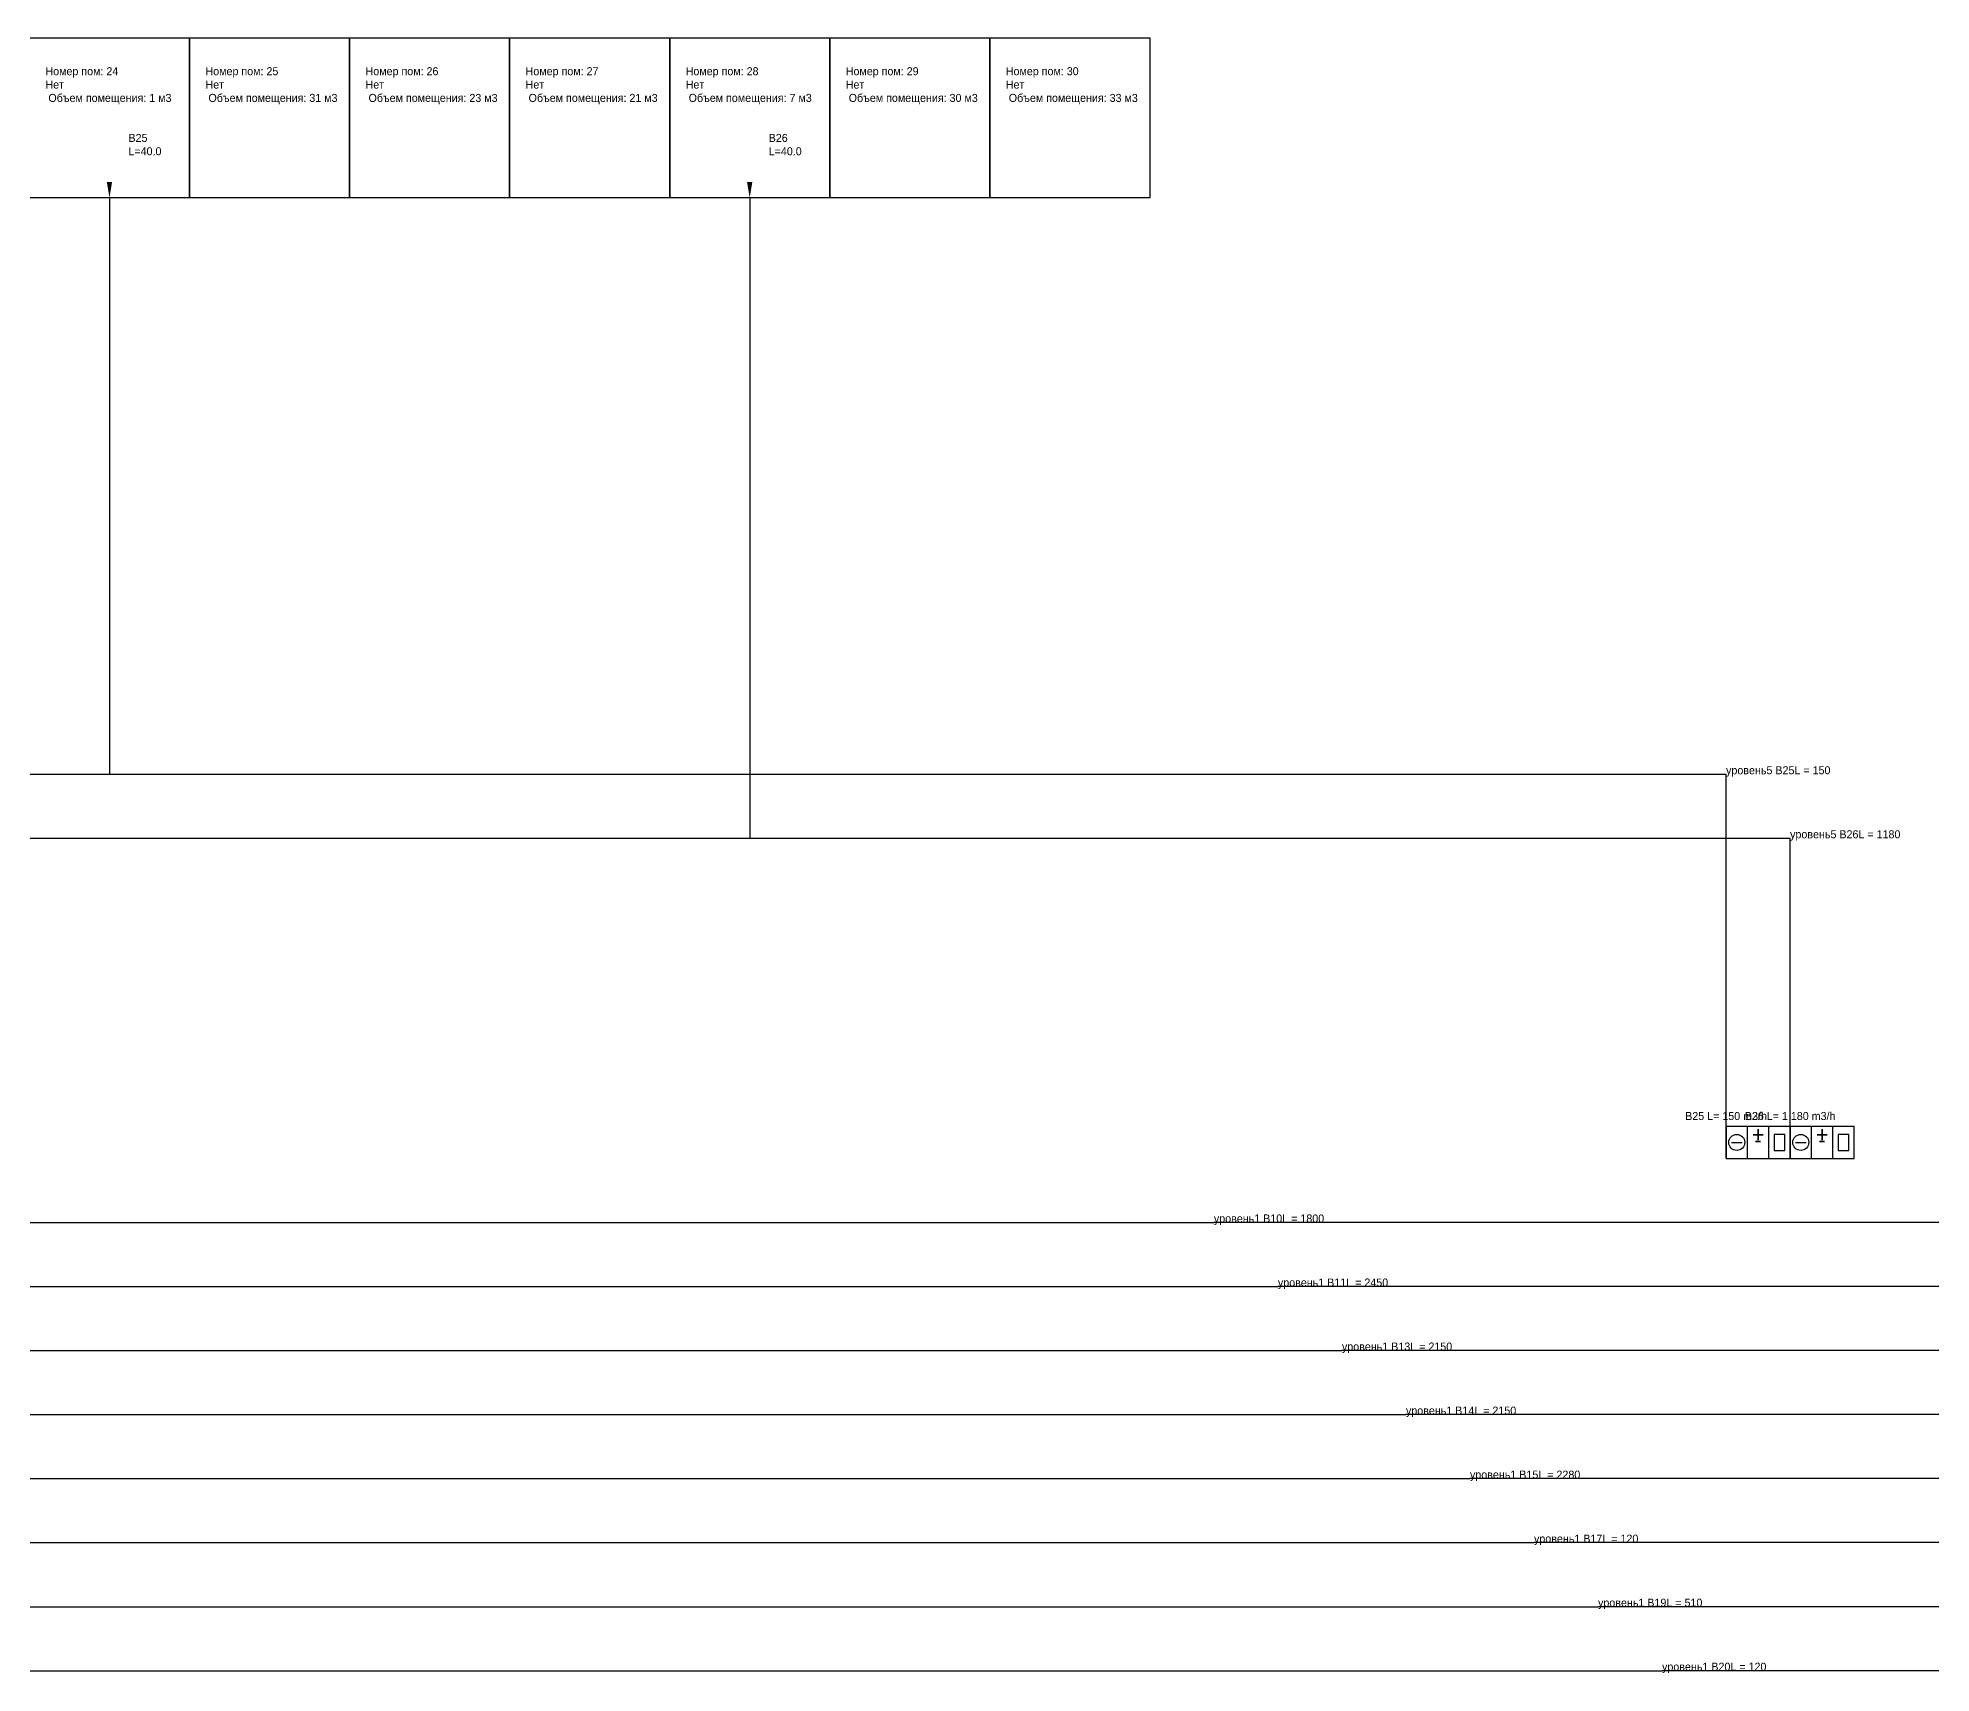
# Model space of a CAD drawing. Header units: metres. Extents: x -354 to 2126, y -161 to 503.
# Drawn here: x 1153 to 1744, y -161 to 350 of the extents above; entities that cross this region are included whole.
import ezdxf
from ezdxf.enums import TextEntityAlignment as Align

# ---------------------------------------------------------------- set-up
doc = ezdxf.new("R2010")
doc.units = ezdxf.units.M
doc.layers.add('Polygons', color=1, linetype='Continuous')
doc.layers.add('supply_air_layer', color=5, linetype='Continuous')

# ---------------------------------------------------------------- blocks, each defined once
blk = doc.blocks.new('supply_air_unit')
at = {"layer": 'supply_air_layer'}
for p, q in [((3.33, 0), (3.33, 5)), ((6.67, 0), (6.67, 5)), ((0.83, 2.5), (2.5, 2.5))]:
    blk.add_line(p, q, dxfattribs=at)
for points in [[(0, 0), (10, 0), (10, 5), (0, 5), (0, 0)], [(7.5, 1.25), (9.17, 1.25), (9.17, 3.75), (7.5, 3.75), (7.5, 1.25)]]:
    blk.add_lwpolyline(points, dxfattribs=at)
blk.add_circle((1.67, 2.5), 1.25, dxfattribs=at)
for s, p in [('+', (5, 2.5)), ('-', (5, 1.67))]:
    blk.add_text(s, height=2.5, dxfattribs=at).set_placement(p, align=Align.CENTER)

msp = doc.modelspace()

# ---------------------------------------------------------------- linework, layer by layer
at = {"color": 180}
for p, q in [((1175, 300), (1175, 120)), ((975, 120), (1680, 120)), ((1075, 120), (1680, 120)), ((1175, 120), (1680, 120)), ((1680, 0), (1680, 120))]:
    msp.add_line(p, q, dxfattribs=at)
at = {"color": 142}
for p, q in [((1375, 300), (1375, 100)), ((25, 100), (1700, 100)), ((75, 100), (1700, 100)), ((125, 100), (1700, 100)), ((175, 100), (1700, 100)), ((225, 100), (1700, 100)), ((275, 100), (1700, 100)), ((325, 100), (1700, 100)), ((425, 100), (1700, 100)), ((475, 100), (1700, 100)), ((525, 100), (1700, 100)), ((575, 100), (1700, 100)), ((625, 100), (1700, 100)), ((675, 100), (1700, 100)), ((725, 100), (1700, 100)), ((775, 100), (1700, 100)), ((825, 100), (1700, 100)), ((875, 100), (1700, 100)), ((925, 100), (1700, 100)), ((1125, 100), (1700, 100)), ((1375, 100), (1700, 100)), ((1700, 0), (1700, 100))]:
    msp.add_line(p, q, dxfattribs=at)
at = {"color": 201}
for p in [(525, -20), (1820, -20)]:
    msp.add_line(p, (1520, -20), dxfattribs=at)
at = {"color": 6}
for p in [(375, -40), (425, -40), (475, -40), (1840, -40), (1840, -40), (1840, -40)]:
    msp.add_line(p, (1540, -40), dxfattribs=at)
at = {"color": 3}
for p in [(275, -60), (325, -60), (1860, -60), (1860, -60)]:
    msp.add_line(p, (1560, -60), dxfattribs=at)
at = {"color": 139}
for p in [(125, -80), (225, -80), (575, -80), (1880, -80), (1880, -80), (1880, -80)]:
    msp.add_line(p, (1580, -80), dxfattribs=at)
at = {"color": 210}
for p in [(25, -100), (75, -100), (1900, -100), (1900, -100)]:
    msp.add_line(p, (1600, -100), dxfattribs=at)
at = {"color": 1}
for p in [(175, -120), (1920, -120)]:
    msp.add_line(p, (1620, -120), dxfattribs=at)
at = {"color": 7}
for p in [(625, -140), (675, -140), (725, -140), (775, -140), (825, -140), (875, -140), (1940, -140), (1940, -140), (1940, -140), (1940, -140), (1940, -140), (1940, -140)]:
    msp.add_line(p, (1640, -140), dxfattribs=at)
at = {"color": 5}
for p in [(925, -160), (1960, -160)]:
    msp.add_line(p, (1660, -160), dxfattribs=at)
at = {"color": 180}
msp.add_solid([(1175.82, 305), (1175, 300), (1174.18, 305)], dxfattribs=at)
at = {"color": 142}
msp.add_solid([(1375.82, 305), (1375, 300), (1374.18, 305)], dxfattribs=at)
at = {"layer": 'Polygons', "color": 210}
msp.add_lwpolyline([(1150, 300), (1150, 350), (1200, 350), (1200, 300), (1150, 300)], dxfattribs=at)
at = {"layer": 'Polygons', "color": 139}
msp.add_lwpolyline([(1200, 300), (1200, 350), (1250, 350), (1250, 300), (1200, 300)], dxfattribs=at)
at = {"layer": 'Polygons', "color": 3}
msp.add_lwpolyline([(1250, 300), (1250, 350), (1300, 350), (1300, 300), (1250, 300)], dxfattribs=at)
at = {"layer": 'Polygons', "color": 6}
for points in [[(1300, 300), (1300, 350), (1350, 350), (1350, 300), (1300, 300)], [(1450, 300), (1450, 350), (1500, 350), (1500, 300), (1450, 300)]]:
    msp.add_lwpolyline(points, dxfattribs=at)
at = {"layer": 'Polygons', "color": 201}
msp.add_lwpolyline([(1350, 300), (1350, 350), (1400, 350), (1400, 300), (1350, 300)], dxfattribs=at)
at = {"layer": 'Polygons', "color": 241}
msp.add_lwpolyline([(1400, 300), (1400, 350), (1450, 350), (1450, 300), (1400, 300)], dxfattribs=at)

# ---------------------------------------------------------------- block references
at = {"layer": 'supply_air_unit', "xscale": 2, "yscale": 2}
for p in [(1680, 0), (1700, 0)]:
    msp.add_blockref('supply_air_unit', p, dxfattribs=at)

# ---------------------------------------------------------------- texts
at = {"layer": 'TEXTLAYER'}
for s, p in [('уровень5 В25L = 150', (1680, 120)), ('уровень5 В25L = 150', (1680, 120)), ('уровень5 В25L = 150', (1680, 120)), ('уровень5 В26L = 1180', (1700, 100)), ('уровень5 В26L = 1180', (1700, 100)), ('уровень5 В26L = 1180', (1700, 100)), ('уровень5 В26L = 1180', (1700, 100)), ('уровень5 В26L = 1180', (1700, 100)), ('уровень5 В26L = 1180', (1700, 100)), ('уровень5 В26L = 1180', (1700, 100)), ('уровень5 В26L = 1180', (1700, 100)), ('уровень5 В26L = 1180', (1700, 100)), ('уровень5 В26L = 1180', (1700, 100)), ('уровень5 В26L = 1180', (1700, 100)), ('уровень5 В26L = 1180', (1700, 100)), ('уровень5 В26L = 1180', (1700, 100)), ('уровень5 В26L = 1180', (1700, 100)), ('уровень5 В26L = 1180', (1700, 100)), ('уровень5 В26L = 1180', (1700, 100)), ('уровень5 В26L = 1180', (1700, 100)), ('уровень5 В26L = 1180', (1700, 100)), ('уровень5 В26L = 1180', (1700, 100)), ('уровень5 В26L = 1180', (1700, 100)), ('уровень1 В10L = 1800', (1520, -20)), ('уровень1 В11L = 2450', (1540, -40)), ('уровень1 В11L = 2450', (1540, -40)), ('уровень1 В11L = 2450', (1540, -40)), ('уровень1 В13L = 2150', (1560, -60)), ('уровень1 В13L = 2150', (1560, -60)), ('уровень1 В14L = 2150', (1580, -80)), ('уровень1 В14L = 2150', (1580, -80)), ('уровень1 В14L = 2150', (1580, -80)), ('уровень1 В15L = 2280', (1600, -100)), ('уровень1 В15L = 2280', (1600, -100)), ('уровень1 В17L = 120', (1620, -120)), ('уровень1 В19L = 510', (1640, -140)), ('уровень1 В19L = 510', (1640, -140)), ('уровень1 В19L = 510', (1640, -140)), ('уровень1 В19L = 510', (1640, -140)), ('уровень1 В19L = 510', (1640, -140)), ('уровень1 В19L = 510', (1640, -140)), ('уровень1 В20L = 120', (1660, -160))]:
    msp.add_text(s, height=2.5, dxfattribs=at).set_placement(p)
for s, p in [('В25 L= 150 m3/h', (1680, 12)), ('В26 L= 1 180 m3/h', (1700, 12))]:
    msp.add_text(s, height=2.5, dxfattribs=at).set_placement(p, align=Align.CENTER)
at = {"layer": 'TEXTLAYER', "char_height": 2.5, "attachment_point": 1}
for s, insert in [('\\PНомер пом: 24\\PНет\\P Объем помещения: 1 м3', (1155, 345)), ('\\PНомер пом: 25\\PНет\\P Объем помещения: 31 м3', (1205, 345)), ('\\PНомер пом: 26\\PНет\\P Объем помещения: 23 м3', (1255, 345)), ('\\PНомер пом: 27\\PНет\\P Объем помещения: 21 м3', (1305, 345)), ('\\PНомер пом: 28\\PНет\\P Объем помещения: 7 м3', (1355, 345)), ('\\PНомер пом: 29\\PНет\\P Объем помещения: 30 м3', (1405, 345)), ('\\PНомер пом: 30\\PНет\\P Объем помещения: 33 м3', (1455, 345)), (' В25\\P L=40.0', (1180, 320)), (' В26\\P L=40.0', (1380, 320))]:
    msp.add_mtext(s, dxfattribs=dict(at, insert=insert))

doc.saveas('drawing.dxf')
